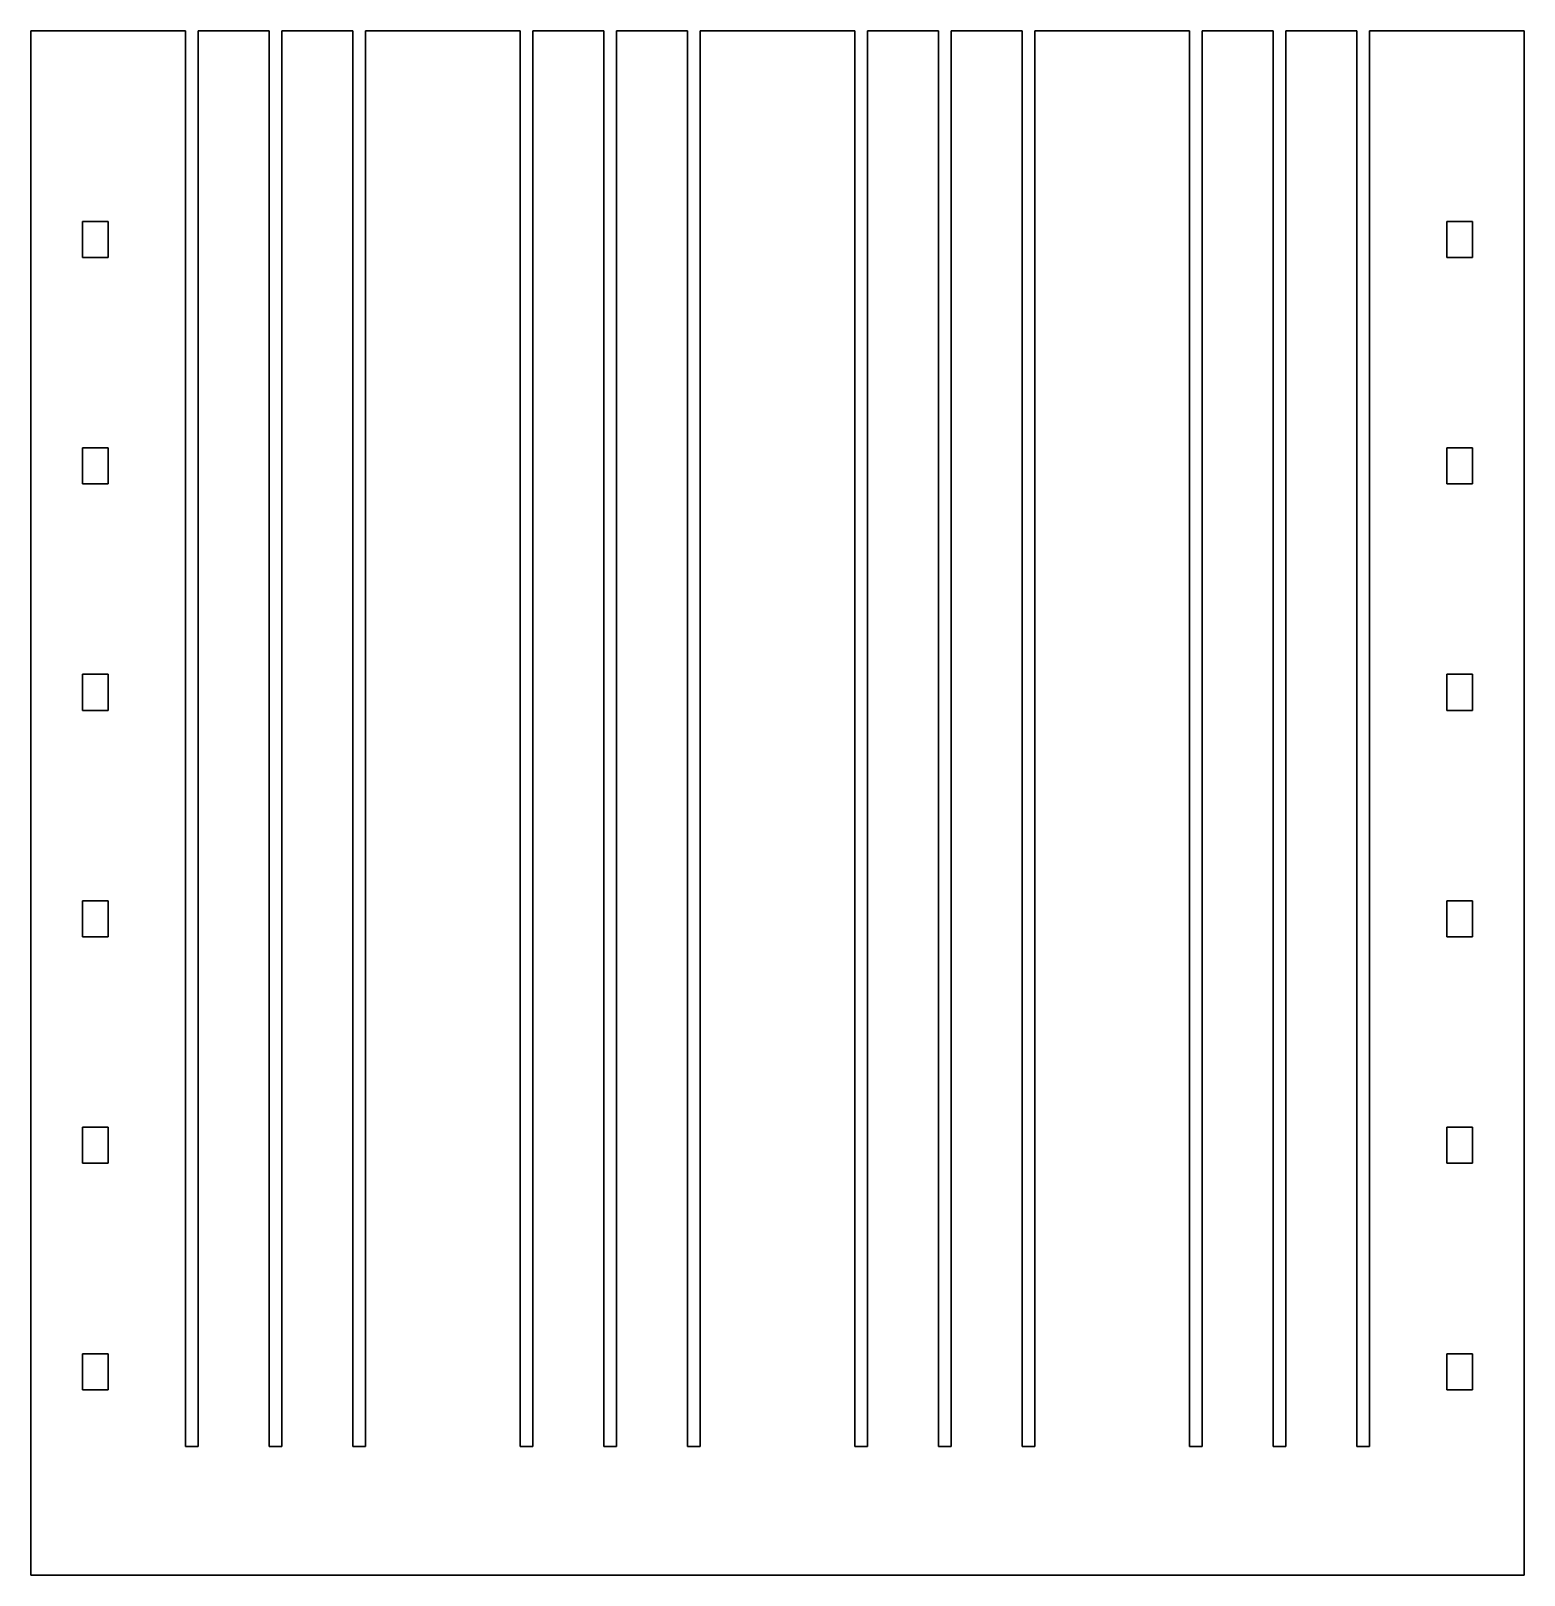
# Model space of a CAD drawing. Extents: x -580 to 0, y 0 to 600.
import ezdxf

# ---------------------------------------------------------------- set-up
doc = ezdxf.new("R2010")
doc.units = 0

msp = doc.modelspace()

# ---------------------------------------------------------------- linework, layer by layer
at = {"color": 0}
for points in [[(-580, 0), (-580, 0), (-580, 600), (-580, 600)], [(-580, 600), (-520, 600), (-520, 600), (-580, 600)], [(-580, 600), (-520, 600), (-520, 50), (-515, 50), (-515, 600), (-487.5, 600), (-487.5, 50), (-482.5, 50), (-482.5, 600), (-455, 600), (-455, 50), (-450, 50), (-450, 600), (-390, 600), (-390, 50), (-385, 50), (-385, 600), (-357.5, 600), (-357.5, 50), (-352.5, 50), (-352.5, 600), (-325, 600), (-325, 50), (-320, 50), (-320, 600), (-260, 600), (-260, 50), (-255, 50), (-255, 600), (-227.5, 600), (-227.5, 50), (-222.5, 50), (-222.5, 600), (-195, 600), (-195, 50), (-190, 50), (-190, 600), (-130, 600), (-130, 50), (-125, 50), (-125, 600), (-97.5, 600), (-97.5, 50), (-92.5, 50), (-92.5, 600), (-65, 600), (-65, 50), (-60, 50), (-60, 600), (0, 600), (0, 0), (-580, 0)], [(-580, 600), (-520, 600), (-520, 50), (-515, 50), (-515, 600), (-487.5, 600), (-487.5, 50), (-482.5, 50), (-482.5, 600), (-455, 600), (-455, 50), (-450, 50), (-450, 600), (-390, 600), (-390, 50), (-385, 50), (-385, 600), (-357.5, 600), (-357.5, 50), (-352.5, 50), (-352.5, 600), (-325, 600), (-325, 50), (-320, 50), (-320, 600), (-260, 600), (-260, 50), (-255, 50), (-255, 600), (-227.5, 600), (-227.5, 50), (-222.5, 50), (-222.5, 600), (-195, 600), (-195, 50), (-190, 50), (-190, 600), (-130, 600), (-130, 50), (-125, 50), (-125, 600), (-97.5, 600), (-97.5, 50), (-92.5, 50), (-92.5, 600), (-65, 600), (-65, 50), (-60, 50), (-60, 600), (0, 600), (0, 0), (-580, 0)], [(-520, 50), (-520, 50), (-520, 600), (-520, 600)], [(-515, 600), (-515, 600), (-515, 50), (-515, 50)], [(-515, 600), (-487.5, 600), (-487.5, 600), (-515, 600)], [(-487.5, 50), (-487.5, 50), (-487.5, 600), (-487.5, 600)], [(-482.5, 600), (-482.5, 600), (-482.5, 50), (-482.5, 50)], [(-482.5, 600), (-455, 600), (-455, 600), (-482.5, 600)], [(-455, 50), (-455, 50), (-455, 600), (-455, 600)], [(-450, 600), (-450, 600), (-450, 50), (-450, 50)], [(-450, 600), (-390, 600), (-390, 600), (-450, 600)], [(-390, 50), (-390, 50), (-390, 600), (-390, 600)], [(-385, 600), (-385, 600), (-385, 50), (-385, 50)], [(-385, 600), (-357.5, 600), (-357.5, 600), (-385, 600)], [(-357.5, 50), (-357.5, 50), (-357.5, 600), (-357.5, 600)], [(-352.5, 600), (-352.5, 600), (-352.5, 50), (-352.5, 50)], [(-352.5, 600), (-325, 600), (-325, 600), (-352.5, 600)], [(-325, 50), (-325, 50), (-325, 600), (-325, 600)], [(-320, 600), (-320, 600), (-320, 50), (-320, 50)], [(-320, 600), (-260, 600), (-260, 600), (-320, 600)], [(-260, 50), (-260, 50), (-260, 600), (-260, 600)], [(-255, 600), (-255, 600), (-255, 50), (-255, 50)], [(-255, 600), (-227.5, 600), (-227.5, 600), (-255, 600)], [(-227.5, 50), (-227.5, 50), (-227.5, 600), (-227.5, 600)], [(-222.5, 600), (-222.5, 600), (-222.5, 50), (-222.5, 50)], [(-222.5, 600), (-195, 600), (-195, 600), (-222.5, 600)], [(-195, 50), (-195, 50), (-195, 600), (-195, 600)], [(-190, 600), (-190, 600), (-190, 50), (-190, 50)], [(-190, 600), (-130, 600), (-130, 600), (-190, 600)], [(-130, 50), (-130, 50), (-130, 600), (-130, 600)], [(-125, 600), (-125, 600), (-125, 50), (-125, 50)], [(-125, 600), (-97.5, 600), (-97.5, 600), (-125, 600)], [(-97.5, 50), (-97.5, 50), (-97.5, 600), (-97.5, 600)], [(-92.5, 600), (-92.5, 600), (-92.5, 50), (-92.5, 50)], [(-92.5, 600), (-65, 600), (-65, 600), (-92.5, 600)], [(-65, 50), (-65, 50), (-65, 600), (-65, 600)], [(-60, 600), (-60, 600), (-60, 50), (-60, 50)], [(-60, 600), (0, 600), (0, 600), (-60, 600)], [(0, 600), (0, 600), (0, 0), (0, 0)], [(-560, 512), (-560, 526), (-550, 526), (-550, 512)], [(-560, 512), (-560, 526), (-550, 526), (-550, 512)], [(-560, 512), (-560, 512), (-560, 526), (-560, 526)], [(-560, 526), (-560, 526), (-550, 526), (-550, 526)], [(-550, 526), (-550, 526), (-550, 512), (-550, 512)], [(-20, 526), (-30, 526), (-30, 512), (-20, 512)], [(-20, 526), (-30, 526), (-30, 512), (-20, 512)], [(-20, 526), (-20, 526), (-30, 526), (-30, 526)], [(-30, 526), (-30, 526), (-30, 512), (-30, 512)], [(-20, 512), (-20, 512), (-20, 526), (-20, 526)], [(-550, 512), (-550, 512), (-560, 512), (-560, 512)], [(-30, 512), (-30, 512), (-20, 512), (-20, 512)], [(-560, 424), (-560, 438), (-550, 438), (-550, 424)], [(-560, 424), (-560, 438), (-550, 438), (-550, 424)], [(-560, 424), (-560, 424), (-560, 438), (-560, 438)], [(-560, 438), (-560, 438), (-550, 438), (-550, 438)], [(-550, 438), (-550, 438), (-550, 424), (-550, 424)], [(-30, 424), (-30, 438), (-20, 438), (-20, 424)], [(-30, 424), (-30, 438), (-20, 438), (-20, 424)], [(-30, 424), (-30, 424), (-30, 438), (-30, 438)], [(-30, 438), (-30, 438), (-20, 438), (-20, 438)], [(-20, 438), (-20, 438), (-20, 424), (-20, 424)], [(-550, 424), (-550, 424), (-560, 424), (-560, 424)], [(-20, 424), (-20, 424), (-30, 424), (-30, 424)], [(-560, 336), (-560, 350), (-550, 350), (-550, 336)], [(-560, 336), (-560, 350), (-550, 350), (-550, 336)], [(-560, 336), (-560, 336), (-560, 350), (-560, 350)], [(-560, 350), (-560, 350), (-550, 350), (-550, 350)], [(-550, 350), (-550, 350), (-550, 336), (-550, 336)], [(-30, 336), (-30, 350), (-20, 350), (-20, 336)], [(-30, 336), (-30, 350), (-20, 350), (-20, 336)], [(-30, 336), (-30, 336), (-30, 350), (-30, 350)], [(-30, 350), (-30, 350), (-20, 350), (-20, 350)], [(-20, 350), (-20, 350), (-20, 336), (-20, 336)], [(-550, 336), (-550, 336), (-560, 336), (-560, 336)], [(-20, 336), (-20, 336), (-30, 336), (-30, 336)], [(-560, 248), (-560, 262), (-550, 262), (-550, 248)], [(-560, 248), (-560, 262), (-550, 262), (-550, 248)], [(-560, 248), (-560, 248), (-560, 262), (-560, 262)], [(-560, 262), (-560, 262), (-550, 262), (-550, 262)], [(-550, 262), (-550, 262), (-550, 248), (-550, 248)], [(-30, 248), (-30, 262), (-20, 262), (-20, 248)], [(-30, 248), (-30, 262), (-20, 262), (-20, 248)], [(-30, 248), (-30, 248), (-30, 262), (-30, 262)], [(-30, 262), (-30, 262), (-20, 262), (-20, 262)], [(-20, 262), (-20, 262), (-20, 248), (-20, 248)], [(-550, 248), (-550, 248), (-560, 248), (-560, 248)], [(-20, 248), (-20, 248), (-30, 248), (-30, 248)], [(-560, 160), (-560, 174), (-550, 174), (-550, 160)], [(-560, 160), (-560, 174), (-550, 174), (-550, 160)], [(-560, 160), (-560, 160), (-560, 174), (-560, 174)], [(-560, 174), (-560, 174), (-550, 174), (-550, 174)], [(-550, 174), (-550, 174), (-550, 160), (-550, 160)], [(-30, 160), (-30, 174), (-20, 174), (-20, 160)], [(-30, 160), (-30, 174), (-20, 174), (-20, 160)], [(-30, 160), (-30, 160), (-30, 174), (-30, 174)], [(-30, 174), (-30, 174), (-20, 174), (-20, 174)], [(-20, 174), (-20, 174), (-20, 160), (-20, 160)], [(-550, 160), (-550, 160), (-560, 160), (-560, 160)], [(-20, 160), (-20, 160), (-30, 160), (-30, 160)], [(-560, 72), (-560, 86), (-550, 86), (-550, 72)], [(-560, 72), (-560, 86), (-550, 86), (-550, 72)], [(-560, 72), (-560, 72), (-560, 86), (-560, 86)], [(-560, 86), (-560, 86), (-550, 86), (-550, 86)], [(-550, 86), (-550, 86), (-550, 72), (-550, 72)], [(-30, 72), (-30, 86), (-20, 86), (-20, 72)], [(-30, 72), (-30, 86), (-20, 86), (-20, 72)], [(-30, 72), (-30, 72), (-30, 86), (-30, 86)], [(-30, 86), (-30, 86), (-20, 86), (-20, 86)], [(-20, 86), (-20, 86), (-20, 72), (-20, 72)], [(-550, 72), (-550, 72), (-560, 72), (-560, 72)], [(-20, 72), (-20, 72), (-30, 72), (-30, 72)], [(-515, 50), (-515, 50), (-520, 50), (-520, 50)], [(-482.5, 50), (-482.5, 50), (-487.5, 50), (-487.5, 50)], [(-450, 50), (-450, 50), (-455, 50), (-455, 50)], [(-385, 50), (-385, 50), (-390, 50), (-390, 50)], [(-352.5, 50), (-352.5, 50), (-357.5, 50), (-357.5, 50)], [(-320, 50), (-320, 50), (-325, 50), (-325, 50)], [(-255, 50), (-255, 50), (-260, 50), (-260, 50)], [(-222.5, 50), (-222.5, 50), (-227.5, 50), (-227.5, 50)], [(-190, 50), (-190, 50), (-195, 50), (-195, 50)], [(-125, 50), (-125, 50), (-130, 50), (-130, 50)], [(-92.5, 50), (-92.5, 50), (-97.5, 50), (-97.5, 50)], [(-60, 50), (-60, 50), (-65, 50), (-65, 50)], [(0, 0), (0, 0), (-580, 0), (-580, 0)]]:
    msp.add_lwpolyline(points, close=True, dxfattribs=at)

doc.saveas('drawing.dxf')
